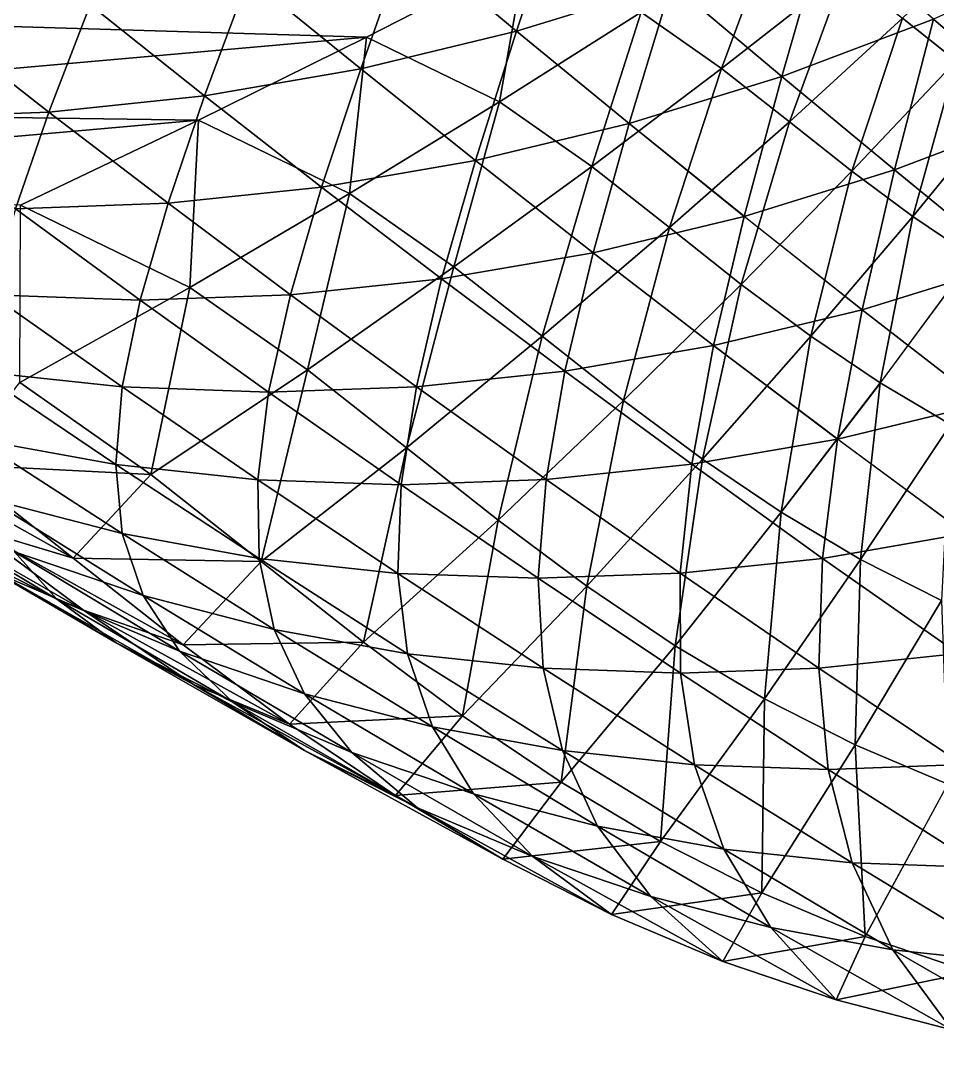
# Model space of a CAD drawing. Extents: x -232 to 179, y -162 to 161.
# Drawn here: x 36.92 to 71.12, y -161.85 to -123.41 of the extents above; entities that cross this region are included whole.
import ezdxf

# ---------------------------------------------------------------- set-up
doc = ezdxf.new("R2010")
doc.units = 0
doc.header["$MEASUREMENT"] = 0

msp = doc.modelspace()

# ---------------------------------------------------------------- linework, layer by layer
for points in [[(55.85543000000001, -113.493065, -490.24466), (18.759369, -126.77945, -474.70172), (49.951424, -115.42795, -485.4191), (49.951523, -115.42785, -485.419)], [(18.759369, -126.77945, -474.70172), (55.85543000000001, -113.493065, -490.24466), (28.660706, -123.38985, -480.90073), (28.660805, -123.38975, -480.90063)], [(49.951424, -115.42795, -485.4191), (8.331749, -130.24432, -468.35696), (43.703068, -117.37189, -480.5103), (43.703167, -117.37179, -480.51022)], [(8.331749, -130.24432, -468.35696), (49.951424, -115.42795, -485.4191), (18.759369, -126.77945, -474.70172), (18.759468, -126.77935, -474.70163)], [(43.703068, -117.37189, -480.5103), (-2.6775894, -133.79741, -461.8423), (37.075577, -119.33033, -475.50122), (37.075676, -119.33023, -475.50113)], [(-2.6775894, -133.79741, -461.8423), (43.703068, -117.37189, -480.5103), (8.331749, -130.24432, -468.35696), (8.331849, -130.24422, -468.35687)], [(55.420116, -123.81135, -635.8002), (57.166252, -118.57094, -645.9362), (51.307827, -120.380356, -643.73645), (51.307926, -120.38026, -643.7363)], [(57.166252, -118.57094, -645.9362), (55.420116, -123.81135, -635.8002), (61.202576, -122.02538, -637.97144), (61.202675, -122.02528, -637.9713)], [(37.075577, -119.33033, -475.50122), (-14.327072, -137.39612, -455.23083), (30.015854, -121.258705, -470.46677), (30.015953, -121.258606, -470.46667)], [(-14.327072, -137.39612, -455.23083), (37.075577, -119.33033, -475.50122), (-2.6775894, -133.79741, -461.8423), (-2.6774895, -133.7973, -461.8422)], [(35.342346, -119.42186, -646.3062), (33.63019600000001, -123.43559, -635.7057), (39.51811, -122.81912, -638.61285), (39.518208, -122.81902, -638.6127299999999)], [(73.79311, -119.537964, -509.35052), (71.81772600000001, -124.908844, -508.48425), (69.81057, -123.32474, -506.45383), (69.81067, -123.32464, -506.45374)], [(65.06517, -119.80835, -501.78598), (63.06535, -125.196205, -501.02127), (60.06921800000001, -123.09233, -498.14148), (60.06931700000001, -123.09223, -498.1414)], [(65.31744, -125.49275, -629.803), (66.932304, -119.86185, -639.8947), (61.202576, -122.02538, -637.97144), (61.202675, -122.02528, -637.9713)], [(63.06535, -125.196205, -501.02127), (65.06517, -119.80835, -501.78598), (67.638954, -121.61565, -504.25983), (67.63905, -121.61555, -504.25974)], [(66.932304, -119.86185, -639.8947), (65.31744, -125.49275, -629.803), (70.96507, -123.360214, -631.6987), (70.96517, -123.360115, -631.6986)], [(49.606495, -125.21139, -633.38806), (51.307827, -120.380356, -643.73645), (45.417835, -121.79878, -641.29266), (45.417934, -121.79868, -641.29254)], [(51.307827, -120.380356, -643.73645), (49.606495, -125.21139, -633.38806), (55.420116, -123.81135, -635.8002), (55.420216, -123.81125, -635.80005)], [(49.82159, -124.029755, -490.32996), (28.660706, -123.38984, -480.90073), (55.74224, -120.99253, -494.52618), (55.74234000000001, -120.99243, -494.5261)], [(55.74224, -120.99253, -494.52618), (54.784584, -126.4382, -494.47665), (49.82159, -124.029755, -490.32996), (49.82169, -124.029655, -490.3298599999999)], [(54.784584, -126.4382, -494.47665), (55.74224, -120.99253, -494.52618), (60.06921800000001, -123.09233, -498.14148), (60.06931700000001, -123.09223, -498.1414)], [(75.07888, -126.880615, -623.27576), (76.53989399999999, -120.86493, -633.34393), (70.96507, -123.360214, -631.6987), (70.96517, -123.360115, -631.6986)], [(43.783268, -126.21849, -630.7430400000001), (45.417835, -121.79878, -641.29266), (39.51811, -122.81912, -638.61285), (39.518208, -122.81902, -638.6127299999999)], [(45.417835, -121.79878, -641.29266), (43.783268, -126.21849, -630.7430400000001), (49.606495, -125.21139, -633.38806), (49.606594, -125.21129, -633.3879400000001)], [(67.638954, -121.61565, -504.25983), (65.59331, -127.18575, -503.5753), (63.06535, -125.196205, -501.02127), (63.06545, -125.196106, -501.02118)], [(65.59331, -127.18575, -503.5753), (67.638954, -121.61565, -504.25983), (69.81057, -123.32474, -506.45383), (69.81067, -123.32464, -506.45374)], [(59.61783, -127.25313, -627.6628), (61.202576, -122.02538, -637.97144), (55.420116, -123.81135, -635.8002), (55.420216, -123.81125, -635.80005)], [(61.202576, -122.02538, -637.97144), (59.61783, -127.25313, -627.6628), (65.31744, -125.49275, -629.803), (65.31753499999999, -125.49265, -629.80286)], [(37.97170300000001, -126.826965, -627.87354), (39.51811, -122.81912, -638.61285), (33.63019600000001, -123.43559, -635.7057), (33.630295, -123.43549, -635.70557)], [(39.51811, -122.81912, -638.61285), (37.97170300000001, -126.826965, -627.87354), (43.783268, -126.21849, -630.7430400000001), (43.783367, -126.21839, -630.7429)], [(28.660706, -123.38984, -480.90073), (49.82159, -124.029755, -490.32996), (18.759369, -126.779434, -474.70172), (18.759468, -126.779335, -474.70163)], [(60.06921800000001, -123.09233, -498.14148), (58.221115, -128.85132, -497.77975), (54.784584, -126.4382, -494.47665), (54.78468299999999, -126.4381, -494.4765599999999)], [(58.221115, -128.85132, -497.77975), (60.06921800000001, -123.09233, -498.14148), (63.06535, -125.196205, -501.02127), (63.06545, -125.196106, -501.02118)], [(69.52053000000001, -128.97943, -621.41), (70.96507, -123.360214, -631.6987), (65.31744, -125.49275, -629.803), (65.31753499999999, -125.49265, -629.80286)], [(69.81057, -123.32474, -506.45383), (67.92983000000001, -129.0298, -505.9389), (65.59331, -127.18575, -503.5753), (65.59340999999999, -127.18565, -503.5752)], [(67.92983000000001, -129.0298, -505.9389), (69.81057, -123.32474, -506.45383), (71.81772600000001, -124.908844, -508.48425), (71.817825, -124.908745, -508.48416)], [(70.96507, -123.360214, -631.6987), (69.52053000000001, -128.97943, -621.41), (75.07888, -126.880615, -623.27576), (75.07898, -126.880516, -623.27563)], [(33.63019600000001, -123.43559, -635.7057), (32.192398, -127.03258, -624.7886), (37.97170300000001, -126.826965, -627.87354), (37.9718, -126.826866, -627.8734)], [(43.555843, -127.126205, -486.0791599999999), (18.759369, -126.779434, -474.70172), (49.82159, -124.029755, -490.32996), (49.82169, -124.029655, -490.3298599999999)], [(49.82159, -124.029755, -490.32996), (49.183807, -129.85735, -490.78143), (43.555843, -127.126205, -486.0791599999999), (43.555943, -127.12611, -486.07907)], [(49.183807, -129.85735, -490.78143), (49.82159, -124.029755, -490.32996), (54.784584, -126.4382, -494.47665), (54.78468299999999, -126.4381, -494.4765599999999)], [(53.8875, -128.63312, -625.2853), (55.420116, -123.81135, -635.8002), (49.606495, -125.21139, -633.38806), (49.606594, -125.21129, -633.3879400000001)], [(55.420116, -123.81135, -635.8002), (53.8875, -128.63312, -625.2853), (59.61783, -127.25313, -627.6628), (59.61792800000001, -127.25303, -627.66266)], [(71.81772600000001, -124.908844, -508.48425), (70.19565, -130.71559, -508.17163), (67.92983000000001, -129.0298, -505.9389), (67.92993, -129.0297, -505.9388)], [(70.19565, -130.71559, -508.17163), (71.81772600000001, -124.908844, -508.48425), (73.764145, -126.357, -510.40225), (73.76424399999999, -126.3569, -510.40216)], [(48.14771, -129.62578, -622.6781), (49.606495, -125.21139, -633.38806), (43.783268, -126.21849, -630.7430400000001), (43.783367, -126.21839, -630.7429)], [(49.606495, -125.21139, -633.38806), (48.14771, -129.62578, -622.6781), (53.8875, -128.63312, -625.2853), (53.8876, -128.63301, -625.28516)], [(63.06535, -125.196205, -501.02127), (61.120663, -131.13332, -500.7092), (58.221115, -128.85132, -497.77975), (58.221214, -128.85121, -497.77966)], [(61.120663, -131.13332, -500.7092), (63.06535, -125.196205, -501.02127), (65.59331, -127.18575, -503.5753), (65.59340999999999, -127.18565, -503.5752)], [(63.91101999999999, -130.71198, -619.30365), (65.31744, -125.49275, -629.803), (59.61783, -127.25313, -627.6628), (59.61792800000001, -127.25303, -627.66266)], [(65.31744, -125.49275, -629.803), (63.91101999999999, -130.71198, -619.30365), (69.52053000000001, -128.97943, -621.41), (69.52063000000001, -128.97932, -621.40985)], [(42.419407, -130.22554, -619.84973), (43.783268, -126.21849, -630.7430400000001), (37.97170300000001, -126.826965, -627.87354), (37.9718, -126.826866, -627.8734)], [(43.783268, -126.21849, -630.7430400000001), (42.419407, -130.22554, -619.84973), (48.14771, -129.62578, -622.6781), (48.147808, -129.62567, -622.678)], [(54.784584, -126.4382, -494.47665), (53.08078, -132.5938, -494.5271), (49.183807, -129.85735, -490.78143), (49.183907, -129.85724, -490.7813400000001)], [(53.08078, -132.5938, -494.5271), (54.784584, -126.4382, -494.47665), (58.221115, -128.85132, -497.77975), (58.221214, -128.85121, -497.77966)], [(73.764145, -126.357, -510.40225), (72.45133, -132.23602, -510.30292), (70.19565, -130.71559, -508.17163), (70.19575, -130.71548, -508.17154)], [(18.759369, -126.779434, -474.70172), (43.555843, -127.126205, -486.0791599999999), (8.331749, -130.24431, -468.35696), (8.331849, -130.2442, -468.35687)], [(36.722908, -130.4282, -616.80896), (37.97170300000001, -126.826965, -627.87354), (32.192398, -127.03258, -624.7886), (32.192497, -127.03248, -624.78845)], [(37.97170300000001, -126.826965, -627.87354), (36.722908, -130.4282, -616.80896), (42.419407, -130.22554, -619.84973), (42.419506, -130.22543, -619.8496)], [(36.910103, -130.29303, -481.75995), (8.331749, -130.24431, -468.35696), (43.555843, -127.126205, -486.0791599999999), (43.555943, -127.12611, -486.07907)], [(43.555843, -127.126205, -486.0791599999999), (43.235264, -133.3625, -487.04474), (36.910103, -130.29303, -481.75995), (36.91020200000001, -130.29292, -481.7598599999999)], [(43.235264, -133.3625, -487.04474), (43.555843, -127.126205, -486.0791599999999), (49.183807, -129.85735, -490.78143), (49.183907, -129.85724, -490.7813400000001)], [(65.59331, -127.18575, -503.5753), (63.800625, -133.24841, -503.42023), (61.120663, -131.13332, -500.7092), (61.12076, -131.13321, -500.7091)], [(63.800625, -133.24841, -503.42023), (65.59331, -127.18575, -503.5753), (67.92983000000001, -129.0298, -505.9389), (67.92993, -129.0297, -505.9388)], [(73.82269000000001, -132.49255, -612.76917), (75.07888, -126.880615, -623.27576), (69.52053000000001, -128.97943, -621.41), (69.52063000000001, -128.97932, -621.40985)], [(58.271286, -132.07014, -616.96375), (59.61783, -127.25313, -627.6628), (53.8875, -128.63312, -625.2853), (53.8876, -128.63301, -625.28516)], [(59.61783, -127.25313, -627.6628), (58.271286, -132.07014, -616.96375), (63.91101999999999, -130.71198, -619.30365), (63.911118, -130.71187, -619.3035)], [(52.62223, -133.04712, -614.39777), (53.8875, -128.63312, -625.2853), (48.14771, -129.62578, -622.6781), (48.147808, -129.62567, -622.678)], [(53.8875, -128.63312, -625.2853), (52.62223, -133.04712, -614.39777), (58.271286, -132.07014, -616.96375), (58.271385, -132.07004, -616.9636)], [(58.221115, -128.85132, -497.77975), (56.36881999999999, -135.18153, -497.84906), (53.08078, -132.5938, -494.5271), (53.08088000000001, -132.59369, -494.527)], [(56.36881999999999, -135.18153, -497.84906), (58.221115, -128.85132, -497.77975), (61.120663, -131.13332, -500.7092), (61.12076, -131.13321, -500.7091)], [(67.92983000000001, -129.0298, -505.9389), (66.39949, -135.18199, -505.98114), (63.800625, -133.24841, -503.42023), (63.800724, -133.2483, -503.4201400000001)], [(68.31096, -134.1949, -610.6996), (69.52053000000001, -128.97943, -621.41), (63.91101999999999, -130.71198, -619.30365), (63.911118, -130.71187, -619.3035)], [(66.39949, -135.18199, -505.98114), (67.92983000000001, -129.0298, -505.9389), (70.19565, -130.71559, -508.17163), (70.19575, -130.71548, -508.17154)], [(69.52053000000001, -128.97943, -621.41), (68.31096, -134.1949, -610.6996), (73.82269000000001, -132.49255, -612.76917), (73.82279, -132.49245, -612.76904)], [(46.98449, -133.63739, -611.61414), (48.14771, -129.62578, -622.6781), (42.419407, -130.22554, -619.84973), (42.419506, -130.22543, -619.8496)], [(49.183807, -129.85735, -490.78143), (47.614998, -136.43794, -491.25443), (43.235264, -133.3625, -487.04474), (43.235363, -133.3624, -487.04465)], [(48.14771, -129.62578, -622.6781), (46.98449, -133.63739, -611.61414), (52.62223, -133.04712, -614.39777), (52.62233000000001, -133.04701, -614.39764)], [(47.614998, -136.43794, -491.25443), (49.183807, -129.85735, -490.78143), (53.08078, -132.5938, -494.5271), (53.08088000000001, -132.59369, -494.527)], [(41.378044, -133.83685, -608.6214), (42.419407, -130.22554, -619.84973), (36.722908, -130.4282, -616.80896), (36.723007, -130.4281, -616.80884)], [(36.886726, -136.91098, -483.34308), (36.910103, -130.29303, -481.75995), (43.235264, -133.3625, -487.04474), (43.235363, -133.3624, -487.04465)], [(42.419407, -130.22554, -619.84973), (41.378044, -133.83685, -608.6214), (46.98449, -133.63739, -611.61414), (46.98459, -133.63728, -611.614)], [(36.722908, -130.4282, -616.80896), (35.82187, -133.64273, -605.4286), (41.378044, -133.83685, -608.6214), (41.378143, -133.83675, -608.6213)], [(62.76953, -135.52939, -608.4004), (63.91101999999999, -130.71198, -619.30365), (58.271286, -132.07014, -616.96375), (58.271385, -132.07004, -616.9636)], [(63.91101999999999, -130.71198, -619.30365), (62.76953, -135.52939, -608.4004), (68.31096, -134.1949, -610.6996), (68.31106, -134.1948, -610.6994599999999)], [(70.19565, -130.71559, -508.17163), (68.98674, -136.92593, -508.42572), (66.39949, -135.18199, -505.98114), (66.39959, -135.18188, -505.98105)], [(68.98674, -136.92593, -508.42572), (70.19565, -130.71559, -508.17163), (72.45133, -132.23602, -510.30292), (72.45143, -132.23592, -510.30283)], [(61.120663, -131.13332, -500.7092), (59.40786, -137.58003, -500.9233), (56.36881999999999, -135.18153, -497.84906), (56.36892, -135.18143, -497.84897)], [(59.40786, -137.58003, -500.9233), (61.120663, -131.13332, -500.7092), (63.800625, -133.24841, -503.42023), (63.800724, -133.2483, -503.4201400000001)], [(57.21894, -136.48935, -605.8792), (58.271286, -132.07014, -616.96375), (52.62223, -133.04712, -614.39777), (52.62233000000001, -133.04701, -614.39764)], [(58.271286, -132.07014, -616.96375), (57.21894, -136.48935, -605.8792), (62.76953, -135.52939, -608.4004), (62.76963000000001, -135.52928, -608.40027)], [(72.45133, -132.23602, -510.30292), (71.59929, -138.47462, -510.77127), (68.98674, -136.92593, -508.42572), (68.98684, -136.92583, -508.42563)], [(53.08078, -132.5938, -494.5271), (51.31037, -139.34625, -494.98788), (47.614998, -136.43794, -491.25443), (47.615097, -136.43784, -491.25433)], [(51.31037, -139.34625, -494.98788), (53.08078, -132.5938, -494.5271), (56.36881999999999, -135.18153, -497.84906), (56.36892, -135.18143, -497.84897)], [(72.83023, -137.70956, -601.8245), (73.82269000000001, -132.49255, -612.76917), (68.31096, -134.1949, -610.6996), (68.31106, -134.1948, -610.6994599999999)], [(43.235264, -133.3625, -487.04474), (41.772137, -140.3415, -488.0388), (36.886726, -136.91098, -483.34308), (36.886826, -136.91087, -483.343)], [(41.772137, -140.3415, -488.0388), (43.235264, -133.3625, -487.04474), (47.614998, -136.43794, -491.25443), (47.615097, -136.43784, -491.25433)], [(51.67947, -137.06934, -603.14404), (52.62223, -133.04712, -614.39777), (46.98449, -133.63739, -611.61414), (46.98459, -133.63728, -611.614)], [(52.62223, -133.04712, -614.39777), (51.67947, -137.06934, -603.14404), (57.21894, -136.48935, -605.8792), (57.21904, -136.48924, -605.8791)], [(63.800625, -133.24841, -503.42023), (62.354942, -139.77267, -503.82733), (59.40786, -137.58003, -500.9233), (59.40796, -137.57993, -500.92322)], [(62.354942, -139.77267, -503.82733), (63.800625, -133.24841, -503.42023), (66.39949, -135.18199, -505.98114), (66.39959, -135.18188, -505.98105)], [(35.82187, -133.64273, -605.4286), (35.31862, -136.49579, -593.7413), (40.711422, -137.07458, -597.06635), (40.71152, -137.07448, -597.0662)], [(40.711422, -137.07458, -597.06635), (41.378044, -133.83685, -608.6214), (35.82187, -133.64273, -605.4286), (35.821968, -133.64262, -605.4284700000001)], [(46.170746, -137.26532, -600.20355), (46.98449, -133.63739, -611.61414), (41.378044, -133.83685, -608.6214), (41.378143, -133.83675, -608.6213)], [(46.98449, -133.63739, -611.61414), (46.170746, -137.26532, -600.20355), (51.67947, -137.06934, -603.14404), (51.67957, -137.06923, -603.1439)], [(41.378044, -133.83685, -608.6214), (40.711422, -137.07458, -597.06635), (46.170746, -137.26532, -600.20355), (46.170845, -137.26521, -600.2034)], [(67.3953, -139.0184, -599.5696), (68.31096, -134.1949, -610.6996), (62.76953, -135.52939, -608.4004), (62.76963000000001, -135.52928, -608.40027)], [(68.31096, -134.1949, -610.6996), (67.3953, -139.0184, -599.5696), (72.83023, -137.70956, -601.8245), (72.83033, -137.70946, -601.8244)], [(56.36881999999999, -135.18153, -497.84906), (54.725887, -142.04187, -498.443), (51.31037, -139.34625, -494.98788), (51.31047, -139.34615, -494.9878)], [(54.725887, -142.04187, -498.443), (56.36881999999999, -135.18153, -497.84906), (59.40786, -137.58003, -500.9233), (59.40796, -137.57993, -500.92322)], [(66.39949, -135.18199, -505.98114), (65.28883, -141.75027, -506.5995), (62.354942, -139.77267, -503.82733), (62.35504, -139.77257, -503.82724)], [(65.28883, -141.75027, -506.5995), (66.39949, -135.18199, -505.98114), (68.98674, -136.92593, -508.42572), (68.98684, -136.92583, -508.42563)], [(61.951397, -139.9599, -597.0968), (62.76953, -135.52939, -608.4004), (57.21894, -136.48935, -605.8792), (57.21904, -136.48924, -605.8791)], [(62.76953, -135.52939, -608.4004), (61.951397, -139.9599, -597.0968), (67.3953, -139.0184, -599.5696), (67.3954, -139.0183, -599.5694599999999)], [(47.614998, -136.43794, -491.25443), (45.894154, -143.5856, -492.2033), (41.772137, -140.3415, -488.0388), (41.772236, -140.3414, -488.0387)], [(45.894154, -143.5856, -492.2033), (47.614998, -136.43794, -491.25443), (51.31037, -139.34625, -494.98788), (51.31047, -139.34615, -494.9878)], [(35.31862, -136.49579, -593.7413), (35.262928, -139.01797, -581.7549), (40.471996, -139.96623, -585.19214), (40.472095, -139.96613, -585.192)], [(40.471996, -139.96623, -585.19214), (40.711422, -137.07458, -597.06635), (35.31862, -136.49579, -593.7413), (35.318718, -136.49568, -593.74115)], [(56.51839399999999, -140.52875, -594.41425), (57.21894, -136.48935, -605.8792), (51.67947, -137.06934, -603.14404), (51.67957, -137.06923, -603.1439)], [(57.21894, -136.48935, -605.8792), (56.51839399999999, -140.52875, -594.41425), (61.951397, -139.9599, -597.0968), (61.951496, -139.9598, -597.0967)], [(34.450874, -139.97234, -491.23883), (36.886726, -136.91098, -483.34308), (41.772137, -140.3415, -488.0388), (41.772236, -140.3414, -488.0387)], [(40.711422, -137.07458, -597.06635), (40.471996, -139.96623, -585.19214), (45.76114699999999, -140.53389, -588.4533), (45.761246, -140.53378, -588.4532)], [(45.76114699999999, -140.53389, -588.4533), (46.170746, -137.26532, -600.20355), (40.711422, -137.07458, -597.06635), (40.71152, -137.07448, -597.0662)], [(51.115547, -140.72098, -591.5302), (51.67947, -137.06934, -603.14404), (46.170746, -137.26532, -600.20355), (46.170845, -137.26521, -600.2034)], [(51.67947, -137.06934, -603.14404), (51.115547, -140.72098, -591.5302), (56.51839399999999, -140.52875, -594.41425), (56.518494, -140.52864, -594.4141)], [(68.98674, -136.92593, -508.42572), (68.251434, -143.50647, -509.2593), (65.28883, -141.75027, -506.5995), (65.28893000000001, -141.75017, -506.5994)], [(68.251434, -143.50647, -509.2593), (68.98674, -136.92593, -508.42572), (71.59929, -138.47462, -510.77127), (71.59939, -138.47452, -510.77118)], [(46.170746, -137.26532, -600.20355), (45.76114699999999, -140.53389, -588.4533), (51.115547, -140.72098, -591.5302), (51.11564600000001, -140.72087, -591.5301)], [(59.40786, -137.58003, -500.9233), (58.03805, -144.50616, -501.7068), (54.725887, -142.04187, -498.443), (54.725986, -142.04176, -498.4429)], [(58.03805, -144.50616, -501.7068), (59.40786, -137.58003, -500.9233), (62.354942, -139.77267, -503.82733), (62.35504, -139.77257, -503.82724)], [(72.16324, -142.5455, -590.4422599999999), (72.83023, -137.70956, -601.8245), (67.3953, -139.0184, -599.5696), (67.3954, -139.0183, -599.5694599999999)], [(71.59929, -138.47462, -510.77127), (71.26485, -145.03639, -511.81622), (68.251434, -143.50647, -509.2593), (68.25153, -143.50636, -509.25922)], [(38.883263, -143.4607, -495.71692), (35.14344000000001, -142.33762, -509.52057), (30.892494, -138.98264, -505.22037), (30.892593, -138.98253, -505.22028)], [(30.892494, -138.98264, -505.22037), (34.450874, -139.97234, -491.23883), (38.883263, -143.4607, -495.71692), (38.88336, -143.46059, -495.71683)], [(40.712265, -142.54509, -573.0054299999999), (40.471996, -139.96623, -585.19214), (35.262928, -139.01797, -581.7549), (35.263027, -139.01787, -581.7547599999999)], [(35.262928, -139.01797, -581.7549), (35.703754, -141.24571, -569.47595), (40.712265, -142.54509, -573.0054299999999), (40.712364, -142.54498, -573.0053)], [(66.83478000000001, -143.46704, -588.0219999999999), (67.3953, -139.0184, -599.5696), (61.951397, -139.9599, -597.0968), (61.951496, -139.9598, -597.0967)], [(67.3953, -139.0184, -599.5696), (66.83478000000001, -143.46704, -588.0219999999999), (72.16324, -142.5455, -590.4422599999999), (72.16334, -142.5454, -590.44214)], [(51.31037, -139.34625, -494.98788), (49.70402, -146.59245, -496.0573), (45.894154, -143.5856, -492.2033), (45.89425300000001, -143.5855, -492.20322)], [(49.70402, -146.59245, -496.0573), (51.31037, -139.34625, -494.98788), (54.725887, -142.04187, -498.443), (54.725986, -142.04176, -498.4429)], [(62.354942, -139.77267, -503.82733), (61.33541, -146.72873, -504.8223599999999), (58.03805, -144.50616, -501.7068), (58.03815, -144.50606, -501.7067)], [(61.33541, -146.72873, -504.8223599999999), (62.354942, -139.77267, -503.82733), (65.28883, -141.75027, -506.5995), (65.28893000000001, -141.75017, -506.5994)], [(41.772137, -140.3415, -488.0388), (38.883263, -143.4607, -495.71692), (34.450874, -139.97234, -491.23883), (34.450974, -139.97223, -491.2387400000001)], [(45.810875, -143.47324, -576.36975), (45.76114699999999, -140.53389, -588.4533), (40.471996, -139.96623, -585.19214), (40.472095, -139.96613, -585.192)], [(40.471996, -139.96623, -585.19214), (40.712265, -142.54509, -573.0054299999999), (45.810875, -143.47324, -576.36975), (45.810974, -143.47313, -576.3696)], [(61.516987, -144.02382, -585.3963), (61.951397, -139.9599, -597.0968), (56.51839399999999, -140.52875, -594.41425), (56.518494, -140.52864, -594.4141)], [(61.951397, -139.9599, -597.0968), (61.516987, -144.02382, -585.3963), (66.83478000000001, -143.46704, -588.0219999999999), (66.83488, -143.46693, -588.02185)], [(38.883263, -143.4607, -495.71692), (41.772137, -140.3415, -488.0388), (45.894154, -143.5856, -492.2033), (45.89425300000001, -143.5855, -492.20322)], [(50.98786, -144.02885, -579.56177), (51.115547, -140.72098, -591.5302), (45.76114699999999, -140.53389, -588.4533), (45.761246, -140.53378, -588.4532)], [(45.76114699999999, -140.53389, -588.4533), (45.810875, -143.47324, -576.36975), (50.98786, -144.02885, -579.56177), (50.98796, -144.02875, -579.56165)], [(56.228714, -144.21196, -582.5734), (56.51839399999999, -140.52875, -594.41425), (51.115547, -140.72098, -591.5302), (51.11564600000001, -140.72087, -591.5301)], [(56.51839399999999, -140.52875, -594.41425), (56.228714, -144.21196, -582.5734), (61.516987, -144.02382, -585.3963), (61.517086, -144.02371, -585.3962)], [(51.115547, -140.72098, -591.5302), (50.98786, -144.02885, -579.56177), (56.228714, -144.21196, -582.5734), (56.228813, -144.21185, -582.5733)], [(39.265755, -145.40465, -513.5827), (36.197975, -144.08536, -527.0634), (31.958122, -141.2275, -523.0573), (31.958221, -141.22739, -523.0572)], [(31.958122, -141.2275, -523.0573), (35.14344000000001, -142.33762, -509.52057), (39.265755, -145.40465, -513.5827), (39.265854, -145.40454, -513.5826)], [(38.26628, -144.99524, -544.05334), (36.68928, -143.22165, -556.9085), (31.99239, -141.2362, -553.1544), (31.992489, -141.2361, -553.1543)], [(31.99239, -141.2362, -553.1544), (33.782425, -142.71878, -540.2488), (38.26628, -144.99524, -544.05334), (38.26638, -144.99513, -544.0532)], [(41.48463, -144.85065, -560.51074), (40.712265, -142.54509, -573.0054299999999), (35.703754, -141.24571, -569.47595), (35.703854, -141.2456, -569.4758)], [(35.703754, -141.24571, -569.47595), (36.68928, -143.22165, -556.9085), (41.48463, -144.85065, -560.51074), (41.48473, -144.85054, -560.5106)], [(65.28883, -141.75027, -506.5995), (64.66501, -148.70248, -507.81165), (61.33541, -146.72873, -504.8223599999999), (61.33551, -146.72862, -504.82227)], [(64.66501, -148.70248, -507.81165), (65.28883, -141.75027, -506.5995), (68.251434, -143.50647, -509.2593), (68.25153, -143.50636, -509.25922)], [(54.725887, -142.04187, -498.443), (53.398598, -149.34125, -499.69794), (49.70402, -146.59245, -496.0573), (49.70412, -146.59235, -496.05722)], [(53.398598, -149.34125, -499.69794), (54.725887, -142.04187, -498.443), (58.03805, -144.50616, -501.7068), (58.03815, -144.50606, -501.7067)], [(42.979984, -146.69394, -499.8611), (39.265755, -145.40465, -513.5827), (35.14344000000001, -142.33762, -509.52057), (35.14354, -142.33751, -509.52048)], [(35.14344000000001, -142.33762, -509.52057), (38.883263, -143.4607, -495.71692), (42.979984, -146.69394, -499.8611), (42.980083, -146.69383, -499.86102)], [(46.375793, -146.11957, -563.9575), (45.810875, -143.47324, -576.36975), (40.712265, -142.54509, -573.0054299999999), (40.712364, -142.54498, -573.0053)], [(40.712265, -142.54509, -573.0054299999999), (41.48463, -144.85065, -560.51074), (46.375793, -146.11957, -563.9575), (46.375893, -146.11946, -563.9574)], [(71.88626, -147.01993, -578.6222), (72.16324, -142.5455, -590.4422599999999), (66.83478000000001, -143.46704, -588.0219999999999), (66.83488, -143.46693, -588.02185)], [(40.47929, -146.62329, -530.9071700000001), (38.26628, -144.99524, -544.05334), (33.782425, -142.71878, -540.2488), (33.782524, -142.71867, -540.24866)], [(33.782425, -142.71878, -540.2488), (36.197975, -144.08536, -527.0634), (40.47929, -146.62329, -530.9071700000001), (40.47939, -146.62318, -530.90704)], [(42.841347, -146.9292, -547.7101), (41.48463, -144.85065, -560.51074), (36.68928, -143.22165, -556.9085), (36.68938, -143.22154, -556.9084)], [(36.68928, -143.22165, -556.9085), (38.26628, -144.99524, -544.05334), (42.841347, -146.9292, -547.7101), (42.841446, -146.9291, -547.7099599999999)], [(45.894154, -143.5856, -492.2033), (42.979984, -146.69394, -499.8611), (38.883263, -143.4607, -495.71692), (38.88336, -143.46059, -495.71683)], [(42.979984, -146.69394, -499.8611), (45.894154, -143.5856, -492.2033), (49.70402, -146.59245, -496.0573), (49.70412, -146.59235, -496.05722)], [(51.354942, -147.02597, -567.2430400000001), (50.98786, -144.02885, -579.56177), (45.810875, -143.47324, -576.36975), (45.810974, -143.47313, -576.3696)], [(45.810875, -143.47324, -576.36975), (46.375793, -146.11957, -563.9575), (51.354942, -147.02597, -567.2430400000001), (51.35504, -147.02586, -567.2429)], [(66.69306999999999, -147.56366, -576.05804), (66.83478000000001, -143.46704, -588.0219999999999), (61.516987, -144.02382, -585.3963), (61.517086, -144.02371, -585.3962)], [(68.251434, -143.50647, -509.2593), (68.05173, -150.42194, -510.6853), (64.66501, -148.70248, -507.81165), (64.66511, -148.70238, -507.81155)], [(66.83478000000001, -143.46704, -588.0219999999999), (66.69306999999999, -147.56366, -576.05804), (71.88626, -147.01993, -578.6222), (71.88636, -147.01982, -578.6221)], [(68.05173, -150.42194, -510.6853), (68.251434, -143.50647, -509.2593), (71.26485, -145.03639, -511.81622), (71.264946, -145.03629, -511.81613)], [(43.369625, -148.17087, -517.4603), (40.47929, -146.62329, -530.9071700000001), (36.197975, -144.08536, -527.0634), (36.198074, -144.08525, -527.0633)], [(36.197975, -144.08536, -527.0634), (39.265755, -145.40465, -513.5827), (43.369625, -148.17087, -517.4603), (43.369724, -148.17076, -517.4602)], [(56.410637, -147.56857, -570.3602), (56.228714, -144.21196, -582.5734), (50.98786, -144.02885, -579.56177), (50.98796, -144.02875, -579.56165)], [(50.98786, -144.02885, -579.56177), (51.354942, -147.02597, -567.2430400000001), (56.410637, -147.56857, -570.3602), (56.410736, -147.56847, -570.3601)], [(61.52869399999999, -147.7474, -573.30133), (61.516987, -144.02382, -585.3963), (56.228714, -144.21196, -582.5734), (56.228813, -144.21185, -582.5733)], [(61.516987, -144.02382, -585.3963), (61.52869399999999, -147.7474, -573.30133), (66.69306999999999, -147.56366, -576.05804), (66.69317, -147.56355, -576.0579)], [(58.03805, -144.50616, -501.7068), (57.076653, -151.82043, -503.17322), (53.398598, -149.34125, -499.69794), (53.398697, -149.34114, -499.69785)], [(56.228714, -144.21196, -582.5734), (56.410637, -147.56857, -570.3602), (61.52869399999999, -147.7474, -573.30133), (61.52879300000001, -147.7473, -573.3012)], [(57.076653, -151.82043, -503.17322), (58.03805, -144.50616, -501.7068), (61.33541, -146.72873, -504.8223599999999), (61.33551, -146.72862, -504.82227)], [(47.51232, -148.51593, -551.2189), (46.375793, -146.11957, -563.9575), (41.48463, -144.85065, -560.51074), (41.48473, -144.85054, -560.5106)], [(41.48463, -144.85065, -560.51074), (42.841347, -146.9292, -547.7101), (47.51232, -148.51593, -551.2189), (47.51242, -148.51582, -551.21875)], [(44.834053, -148.83421, -534.60223), (42.841347, -146.9292, -547.7101), (38.26628, -144.99524, -544.05334), (38.26638, -144.99513, -544.0532)], [(38.26628, -144.99524, -544.05334), (40.47929, -146.62329, -530.9071700000001), (44.834053, -148.83421, -534.60223), (44.834152, -148.8341, -534.6021)], [(71.26485, -145.03639, -511.81622), (71.50734, -151.88268, -513.44727), (68.05173, -150.42194, -510.6853), (68.05183000000001, -150.42183, -510.6852)], [(46.95274000000001, -149.6497, -503.77585), (43.369625, -148.17087, -517.4603), (39.265755, -145.40465, -513.5827), (39.265854, -145.40454, -513.5826)], [(39.265755, -145.40465, -513.5827), (42.979984, -146.69394, -499.8611), (46.95274000000001, -149.6497, -503.77585), (46.95284, -149.6496, -503.77576)], [(52.276623, -149.75195, -554.5763), (51.354942, -147.02597, -567.2430400000001), (46.375793, -146.11957, -563.9575), (46.375893, -146.11946, -563.9574)], [(46.375793, -146.11957, -563.9575), (47.51232, -148.51593, -551.2189), (52.276623, -149.75195, -554.5763), (52.276722, -149.75185, -554.5762)], [(47.51364, -150.6274, -521.1808), (44.834053, -148.83421, -534.60223), (40.47929, -146.62329, -530.9071700000001), (40.47939, -146.62318, -530.90704)], [(40.47929, -146.62329, -530.9071700000001), (43.369625, -148.17087, -517.4603), (47.51364, -150.6274, -521.1808), (47.51374000000001, -150.62729, -521.18066)], [(49.70402, -146.59245, -496.0573), (46.95274000000001, -149.6497, -503.77585), (42.979984, -146.69394, -499.8611), (42.980083, -146.69383, -499.86102)], [(46.95274000000001, -149.6497, -503.77585), (49.70402, -146.59245, -496.0573), (53.398598, -149.34125, -499.69794), (53.398697, -149.34114, -499.69785)], [(61.33541, -146.72873, -504.8223599999999), (60.790676, -154.02208, -506.50766), (57.076653, -151.82043, -503.17322), (57.07675, -151.82033, -503.17313)], [(60.790676, -154.02208, -506.50766), (61.33541, -146.72873, -504.8223599999999), (64.66501, -148.70248, -507.81165), (64.66511, -148.70238, -507.81155)], [(49.27739, -150.71248, -538.1537), (47.51232, -148.51593, -551.2189), (42.841347, -146.9292, -547.7101), (42.841446, -146.9291, -547.7099599999999)], [(42.841347, -146.9292, -547.7101), (44.834053, -148.83421, -534.60223), (49.27739, -150.71248, -538.1537), (49.27749, -150.71237, -538.15356)], [(57.126617, -150.63483, -557.77655), (56.410637, -147.56857, -570.3602), (51.354942, -147.02597, -567.2430400000001), (51.35504, -147.02586, -567.2429)], [(51.354942, -147.02597, -567.2430400000001), (52.276623, -149.75195, -554.5763), (57.126617, -150.63483, -557.77655), (57.12671700000001, -150.63472, -557.7764)], [(72.0669, -151.15858, -566.3629), (71.88626, -147.01993, -578.6222), (66.69306999999999, -147.56366, -576.05804), (66.69317, -147.56355, -576.0579)], [(62.051178, -151.16338, -560.8129), (61.52869399999999, -147.7474, -573.30133), (56.410637, -147.56857, -570.3602), (56.410736, -147.56847, -570.3601)], [(56.410637, -147.56857, -570.3602), (57.126617, -150.63483, -557.77655), (62.051178, -151.16338, -560.8129), (62.051277, -151.16327, -560.8128)], [(67.03648000000001, -151.33755, -563.67773), (66.69306999999999, -147.56366, -576.05804), (61.52869399999999, -147.7474, -573.30133), (61.52879300000001, -147.7473, -573.3012)], [(66.69306999999999, -147.56366, -576.05804), (67.03648000000001, -151.33755, -563.67773), (72.0669, -151.15858, -566.3629), (72.067, -151.15848, -566.3628)], [(61.52869399999999, -147.7474, -573.30133), (62.051178, -151.16338, -560.8129), (67.03648000000001, -151.33755, -563.67773), (67.03658, -151.33745, -563.6776)], [(50.907726, -152.31557, -507.5128), (47.51364, -150.6274, -521.1808), (43.369625, -148.17087, -517.4603), (43.369724, -148.17076, -517.4602)], [(43.369625, -148.17087, -517.4603), (46.95274000000001, -149.6497, -503.77585), (50.907726, -152.31557, -507.5128), (50.907825, -152.31546, -507.5127)], [(53.81388, -152.25352, -541.5614), (52.276623, -149.75195, -554.5763), (47.51232, -148.51593, -551.2189), (47.51242, -148.51582, -551.21875)], [(47.51232, -148.51593, -551.2189), (49.27739, -150.71248, -538.1537), (53.81388, -152.25352, -541.5614), (53.81398000000001, -152.25342, -541.5613)], [(64.66501, -148.70248, -507.81165), (64.56841999999999, -155.94005, -509.7131), (60.790676, -154.02208, -506.50766), (60.790775, -154.02197, -506.50757)], [(64.56841999999999, -155.94005, -509.7131), (64.66501, -148.70248, -507.81165), (68.05173, -150.42194, -510.6853), (68.05183000000001, -150.42183, -510.6852)], [(51.72875, -152.76741, -524.7573), (49.27739, -150.71248, -538.1537), (44.834053, -148.83421, -534.60223), (44.834152, -148.8341, -534.6021)], [(44.834053, -148.83421, -534.60223), (47.51364, -150.6274, -521.1808), (51.72875, -152.76741, -524.7573), (51.728848, -152.7673, -524.7572)], [(53.398598, -149.34125, -499.69794), (50.907726, -152.31557, -507.5128), (46.95274000000001, -149.6497, -503.77585), (46.95284, -149.6496, -503.77576)], [(50.907726, -152.31557, -507.5128), (53.398598, -149.34125, -499.69794), (57.076653, -151.82043, -503.17322), (57.07675, -151.82033, -503.17313)], [(58.44101, -153.45396, -544.82214), (57.126617, -150.63483, -557.77655), (52.276623, -149.75195, -554.5763), (52.276722, -149.75185, -554.5762)], [(52.276623, -149.75195, -554.5763), (53.81388, -152.25352, -541.5614), (58.44101, -153.45396, -544.82214), (58.44110999999999, -153.45386, -544.822)], [(54.901394, -154.68298, -511.0983), (51.72875, -152.76741, -524.7573), (47.51364, -150.6274, -521.1808), (47.51374000000001, -150.62729, -521.18066)], [(47.51364, -150.6274, -521.1808), (50.907726, -152.31557, -507.5128), (54.901394, -154.68298, -511.0983), (54.901493, -154.68288, -511.0982)], [(63.15136700000001, -154.31143, -547.9303), (62.051178, -151.16338, -560.8129), (57.126617, -150.63483, -557.77655), (57.12671700000001, -150.63472, -557.7764)], [(57.126617, -150.63483, -557.77655), (58.44101, -153.45396, -544.82214), (63.15136700000001, -154.31143, -547.9303), (63.15146600000001, -154.31133, -547.9302)], [(68.05173, -150.42194, -510.6853), (68.423, -157.56943, -512.79395), (64.56841999999999, -155.94005, -509.7131), (64.56851999999999, -155.93994, -509.713)], [(68.423, -157.56943, -512.79395), (68.05173, -150.42194, -510.6853), (71.50734, -151.88268, -513.44727), (71.50744, -151.88257, -513.44714)], [(56.029583, -154.58545, -528.1949), (53.81388, -152.25352, -541.5614), (49.27739, -150.71248, -538.1537), (49.27749, -150.71237, -538.15356)], [(49.27739, -150.71248, -538.1537), (51.72875, -152.76741, -524.7573), (56.029583, -154.58545, -528.1949), (56.02968199999999, -154.58534, -528.19476)], [(67.93414, -154.82474, -550.8793), (67.03648000000001, -151.33755, -563.67773), (62.051178, -151.16338, -560.8129), (62.051277, -151.16327, -560.8128)], [(62.051178, -151.16338, -560.8129), (63.15136700000001, -154.31143, -547.9303), (67.93414, -154.82474, -550.8793), (67.93424, -154.82463, -550.87915)], [(72.77591, -154.99391, -553.66156), (72.0669, -151.15858, -566.3629), (67.03648000000001, -151.33755, -563.67773), (67.03658, -151.33745, -563.6776)], [(67.03648000000001, -151.33755, -563.67773), (67.93414, -154.82474, -550.8793), (72.77591, -154.99391, -553.66156), (72.77601, -154.9938, -553.6614400000001)], [(57.076653, -151.82043, -503.17322), (54.901394, -154.68298, -511.0983), (50.907726, -152.31557, -507.5128), (50.907825, -152.31546, -507.5127)], [(54.901394, -154.68298, -511.0983), (57.076653, -151.82043, -503.17322), (60.790676, -154.02208, -506.50766), (60.790775, -154.02197, -506.50757)], [(71.50734, -151.88268, -513.44727), (72.35838000000001, -158.9063, -515.7502), (68.423, -157.56943, -512.79395), (68.423096, -157.56932, -512.7938)], [(60.42059, -156.07707, -531.4934), (58.44101, -153.45396, -544.82214), (53.81388, -152.25352, -541.5614), (53.81398000000001, -152.25342, -541.5613)], [(53.81388, -152.25352, -541.5614), (56.029583, -154.58545, -528.1949), (60.42059, -156.07707, -531.4934), (60.42069, -156.07697, -531.4933)], [(58.963577, -156.74535, -514.5451), (56.029583, -154.58545, -528.1949), (51.72875, -152.76741, -524.7573), (51.728848, -152.7673, -524.7572)], [(51.72875, -152.76741, -524.7573), (54.901394, -154.68298, -511.0983), (58.963577, -156.74535, -514.5451), (58.963676, -156.74524, -514.545)], [(64.89931999999999, -157.23901, -534.64954), (63.15136700000001, -154.31143, -547.9303), (58.44101, -153.45396, -544.82214), (58.44110999999999, -153.45386, -544.822)], [(58.44101, -153.45396, -544.82214), (60.42059, -156.07707, -531.4934), (64.89931999999999, -157.23901, -534.64954), (64.89941999999999, -157.2389, -534.6494)], [(60.790676, -154.02208, -506.50766), (58.963577, -156.74535, -514.5451), (54.901394, -154.68298, -511.0983), (54.901493, -154.68288, -511.0982)], [(58.963577, -156.74535, -514.5451), (60.790676, -154.02208, -506.50766), (64.56841999999999, -155.94005, -509.7131), (64.56851999999999, -155.93994, -509.713)], [(69.45862, -158.06897, -537.65796), (67.93414, -154.82474, -550.8793), (63.15136700000001, -154.31143, -547.9303), (63.15146600000001, -154.31133, -547.9302)], [(63.15136700000001, -154.31143, -547.9303), (64.89931999999999, -157.23901, -534.64954), (69.45862, -158.06897, -537.65796), (69.45872, -158.06886, -537.6578400000001)], [(63.108383, -158.49742, -517.8579), (60.42059, -156.07707, -531.4934), (56.029583, -154.58545, -528.1949), (56.02968199999999, -154.58534, -528.19476)], [(56.029583, -154.58545, -528.1949), (58.963577, -156.74535, -514.5451), (63.108383, -158.49742, -517.8579), (63.108482, -158.49731, -517.8578)], [(74.08800500000001, -158.56583, -540.5123), (72.77591, -154.99391, -553.66156), (67.93414, -154.82474, -550.8793), (67.93424, -154.82463, -550.87915)], [(67.93414, -154.82474, -550.8793), (69.45862, -158.06897, -537.65796), (74.08800500000001, -158.56583, -540.5123), (74.088104, -158.56572, -540.5122)], [(64.56841999999999, -155.94005, -509.7131), (63.108383, -158.49742, -517.8579), (58.963577, -156.74535, -514.5451), (58.963676, -156.74524, -514.545)], [(63.108383, -158.49742, -517.8579), (64.56841999999999, -155.94005, -509.7131), (68.423, -157.56943, -512.79395), (68.423096, -157.56932, -512.7938)], [(67.34008, -159.93494, -521.03674), (64.89931999999999, -157.23901, -534.64954), (60.42059, -156.07707, -531.4934), (60.42069, -156.07697, -531.4933)], [(60.42059, -156.07707, -531.4934), (63.108383, -158.49742, -517.8579), (67.34008, -159.93494, -521.03674), (67.34018, -159.93483, -521.0366)], [(68.423, -157.56943, -512.79395), (67.34008, -159.93494, -521.03674), (63.108383, -158.49742, -517.8579), (63.108482, -158.49731, -517.8578)], [(71.65633000000001, -161.05472, -524.0783700000001), (69.45862, -158.06897, -537.65796), (64.89931999999999, -157.23901, -534.64954), (64.89941999999999, -157.2389, -534.6494)], [(64.89931999999999, -157.23901, -534.64954), (67.34008, -159.93494, -521.03674), (71.65633000000001, -161.05472, -524.0783700000001), (71.656425, -161.05461, -524.07825)], [(67.34008, -159.93494, -521.03674), (68.423, -157.56943, -512.79395), (72.35838000000001, -158.9063, -515.7502), (72.35848, -158.90619, -515.75006)], [(76.05020999999999, -161.85457, -526.97766), (74.08800500000001, -158.56583, -540.5123), (69.45862, -158.06897, -537.65796), (69.45872, -158.06886, -537.6578400000001)], [(69.45862, -158.06897, -537.65796), (71.65633000000001, -161.05472, -524.0783700000001), (76.05020999999999, -161.85457, -526.97766), (76.05031, -161.85446, -526.9775400000001)], [(72.35838000000001, -158.9063, -515.7502), (71.65633000000001, -161.05472, -524.0783700000001), (67.34008, -159.93494, -521.03674), (67.34018, -159.93483, -521.0366)]]:
    msp.add_3dface(points)

doc.saveas('drawing.dxf')
